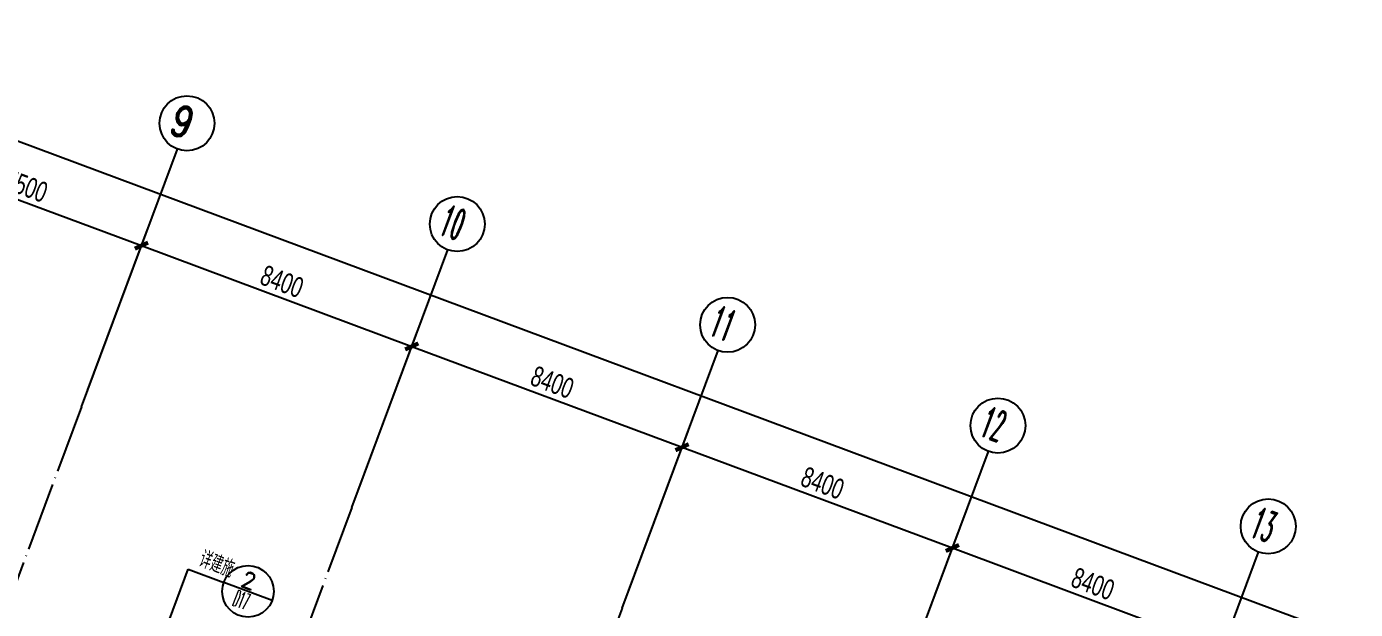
# Model space of a CAD drawing. Header units: millimetres. Extents: x 600121811 to 600690586, y 3472921280 to 3473279938.
# Drawn here: x 600329188 to 600367885, y 3473183259 to 3473200217 of the extents above; entities that cross this region are included whole.
import ezdxf
from ezdxf.enums import TextEntityAlignment as Align

# ---------------------------------------------------------------- set-up
doc = ezdxf.new("R2010")
doc.units = ezdxf.units.MM
doc.header["$LTSCALE"] = 1000
doc.linetypes.add('AX-MALL-GIRD-200$0$DOTE', pattern=[2.42, 2, -0.2, 0.02, -0.2])
doc.layers.get('0').update_dxf_attribs({"linetype": 'CONTINUOUS'})
for name, color, linetype in [('AX-MALL-DIM-PGJ$0$A-Anno-Note', 241, 'CONTINUOUS'), ('AX-MALL-DIM-PGJ$0$DIM_IDEN', 3, 'CONTINUOUS'), ('AX-MALL-GIRD-200$0$A-Grid', 222, 'AX-MALL-GIRD-200$0$DOTE'), ('AX-MALL-GIRD-200$0$A-Grid-Iden', 11, 'CONTINUOUS'), ('AX-MALL-GJ-200$0$A-Anno-Note', 241, 'CONTINUOUS'), ('AX-MALL-WALL-GJ$0$A-SEE', 254, 'CONTINUOUS'), ('AXIS_TEXT', 7, 'CONTINUOUS')]:
    doc.layers.add(name, color=color, linetype=linetype)
doc.styles.add('AX-MALL-DIM-PGJ$0$_TCH_DIM', font='zy_en.shx', dxfattribs={"width": 0.7, "bigfont": 'zy_cn.shx'})
doc.styles.add('AX-MALL-DIM-PGJ$0$_TCH_LABEL', font='ROMAND.shx', dxfattribs={"width": 0.7, "height": 5, "bigfont": 'zy_cn.shx'})
doc.styles.add('AX-MALL-GIRD-200$0$_TCH_AXIS', font='ROMAND.shx', dxfattribs={"width": 0.7, "height": 5, "bigfont": 'zy_cn.shx'})
doc.styles.add('AX-MALL-GIRD-200$0$_TCH_DIM_T3', font='zy_en.shx', dxfattribs={"width": 0.7, "bigfont": 'zy_cn.shx'})
doc.styles.add('COMPLEX', font='COMPLEX')
doc.dimstyles.new('AX-MALL-GIRD-200$0$_TCH_ARCH&&200', dxfattribs={"dimtxt": 595, "dimasz": 300, "dimexe": 500, "dimexo": 500, "dimgap": 152.5, "dimtad": 1, "dimdec": 0, "dimzin": 0, "dimdsep": 46, "dimtxsty": 'AX-MALL-GIRD-200$0$_TCH_DIM_T3', "dimblk": 'AX-MALL-GIRD-200$0$_ArchTick', "dimcen": 0.09, "dimclrt": 7, "dimazin": 2, "dimtfac": 1, "dimtdec": 0, "dimtix": 1, "dimtmove": 2, "dimatfit": 3, "dimfxl": 500, "dimtolj": 1, "dimtzin": 0, "dimarcsym": 0})

# ---------------------------------------------------------------- blocks, each defined once
blk = doc.blocks.new('_AXISO')
blk.add_circle((0, 0), 0.5)
at = {"layer": 'AXIS_TEXT', "style": 'COMPLEX', "width": 1.041667}
blk.add_attdef('A', text='', height=0.56, dxfattribs=at).set_placement((-0.25, -0.28), (0.25, -0.28), align=Align.FIT)
blk = doc.blocks.new('AX-MALL-GIRD-200$0$_ArchTick')
at = {"color": 0, "linetype": 'ByBlock', "const_width": 0.4}
blk.add_lwpolyline([(-0.5, -0.5), (0.5, 0.5)], dxfattribs=at)
blk = doc.blocks.new('*D117')
at = {"layer": 'AX-MALL-GIRD-200$0$A-Grid-Iden', "color": 0, "lineweight": -2, "transparency": 16777216}
for p, q in [((600267990, 3473213085), (600270294, 3473219270)), ((600270119, 3473218801), (600595289, 3473097666)), ((600593160, 3473091950), (600595464, 3473098134))]:
    blk.add_line(p, q, dxfattribs=at)
at = {"layer": 'AX-MALL-GIRD-200$0$A-Grid-Iden', "color": 0, "lineweight": -2, "transparency": 16777216, "xscale": 300, "yscale": 300, "zscale": 300}
for p, rotation in [((600270119, 3473218801), 159.568161308997), ((600595289, 3473097666), 339.568161308997)]:
    blk.add_blockref('AX-MALL-GIRD-200$0$_ArchTick', p, dxfattribs=dict(at, rotation=rotation))
at = {"layer": 'AX-MALL-GIRD-200$0$A-Grid-Iden', "color": 7, "transparency": 16777216, "insert": (600432861, 3473158655), "char_height": 595, "attachment_point": 5, "rotation": 339.5682, "style": 'AX-MALL-GIRD-200$0$_TCH_DIM_T3'}
blk.add_mtext('\\A1;347000', dxfattribs=at)
blk = doc.blocks.new('*D125')
at = {"layer": 'AX-MALL-GIRD-200$0$A-Grid-Iden', "color": 0, "lineweight": -2, "transparency": 16777216}
for p, q in [((600323934, 3473192244), (600325680, 3473196930)), ((600325505, 3473196461), (600332533, 3473193843)), ((600330962, 3473189626), (600332708, 3473194311))]:
    blk.add_line(p, q, dxfattribs=at)
at = {"layer": 'AX-MALL-GIRD-200$0$A-Grid-Iden', "color": 0, "lineweight": -2, "transparency": 16777216, "xscale": 300, "yscale": 300, "zscale": 300}
for p, rotation in [((600325505, 3473196461), 159.5681613092353), ((600332533, 3473193843), 339.5681613092353)]:
    blk.add_blockref('AX-MALL-GIRD-200$0$_ArchTick', p, dxfattribs=dict(at, rotation=rotation))
at = {"layer": 'AX-MALL-GIRD-200$0$A-Grid-Iden', "color": 7, "transparency": 16777216, "insert": (600329176, 3473195574), "char_height": 595, "attachment_point": 5, "rotation": 339.5682, "style": 'AX-MALL-GIRD-200$0$_TCH_DIM_T3'}
blk.add_mtext('\\A1;7500', dxfattribs=at)
blk = doc.blocks.new('*D126')
at = {"layer": 'AX-MALL-GIRD-200$0$A-Grid-Iden', "color": 0, "lineweight": -2, "transparency": 16777216}
for p, q in [((600330962, 3473189626), (600332708, 3473194311)), ((600332533, 3473193843), (600340405, 3473190910)), ((600338834, 3473186694), (600340579, 3473191379))]:
    blk.add_line(p, q, dxfattribs=at)
at = {"layer": 'AX-MALL-GIRD-200$0$A-Grid-Iden', "color": 0, "lineweight": -2, "transparency": 16777216, "xscale": 300, "yscale": 300, "zscale": 300}
for p, rotation in [((600332533, 3473193843), 159.5681613089271), ((600340405, 3473190910), 339.5681613089271)]:
    blk.add_blockref('AX-MALL-GIRD-200$0$_ArchTick', p, dxfattribs=dict(at, rotation=rotation))
at = {"layer": 'AX-MALL-GIRD-200$0$A-Grid-Iden', "color": 7, "transparency": 16777216, "insert": (600336626, 3473192798), "char_height": 595, "attachment_point": 5, "rotation": 339.5682, "style": 'AX-MALL-GIRD-200$0$_TCH_DIM_T3'}
blk.add_mtext('\\A1;8400', dxfattribs=at)
blk = doc.blocks.new('*D127')
at = {"layer": 'AX-MALL-GIRD-200$0$A-Grid-Iden', "color": 0, "lineweight": -2, "transparency": 16777216}
for p, q in [((600338834, 3473186694), (600340579, 3473191379)), ((600340405, 3473190910), (600348276, 3473187978)), ((600346705, 3473183761), (600348451, 3473188447))]:
    blk.add_line(p, q, dxfattribs=at)
at = {"layer": 'AX-MALL-GIRD-200$0$A-Grid-Iden', "color": 0, "lineweight": -2, "transparency": 16777216, "xscale": 300, "yscale": 300, "zscale": 300}
for p, rotation in [((600340405, 3473190910), 159.5681613094948), ((600348276, 3473187978), 339.5681613094948)]:
    blk.add_blockref('AX-MALL-GIRD-200$0$_ArchTick', p, dxfattribs=dict(at, rotation=rotation))
at = {"layer": 'AX-MALL-GIRD-200$0$A-Grid-Iden', "color": 7, "transparency": 16777216, "insert": (600344498, 3473189866), "char_height": 595, "attachment_point": 5, "rotation": 339.5682, "style": 'AX-MALL-GIRD-200$0$_TCH_DIM_T3'}
blk.add_mtext('\\A1;8400', dxfattribs=at)
blk = doc.blocks.new('*D128')
at = {"layer": 'AX-MALL-GIRD-200$0$A-Grid-Iden', "color": 0, "lineweight": -2, "transparency": 16777216}
for p, q in [((600346705, 3473183761), (600348451, 3473188447)), ((600348276, 3473187978), (600356148, 3473185046)), ((600354577, 3473180829), (600356322, 3473185514))]:
    blk.add_line(p, q, dxfattribs=at)
at = {"layer": 'AX-MALL-GIRD-200$0$A-Grid-Iden', "color": 0, "lineweight": -2, "transparency": 16777216, "xscale": 300, "yscale": 300, "zscale": 300}
for p, rotation in [((600348276, 3473187978), 159.5681613081501), ((600356148, 3473185046), 339.5681613081501)]:
    blk.add_blockref('AX-MALL-GIRD-200$0$_ArchTick', p, dxfattribs=dict(at, rotation=rotation))
at = {"layer": 'AX-MALL-GIRD-200$0$A-Grid-Iden', "color": 7, "transparency": 16777216, "insert": (600352369, 3473186934), "char_height": 595, "attachment_point": 5, "rotation": 339.5682, "style": 'AX-MALL-GIRD-200$0$_TCH_DIM_T3'}
blk.add_mtext('\\A1;8400', dxfattribs=at)
blk = doc.blocks.new('*D129')
at = {"layer": 'AX-MALL-GIRD-200$0$A-Grid-Iden', "color": 0, "lineweight": -2, "transparency": 16777216}
for p, q in [((600354577, 3473180829), (600356322, 3473185514)), ((600356148, 3473185046), (600364019, 3473182113)), ((600362448, 3473177896), (600364194, 3473182582))]:
    blk.add_line(p, q, dxfattribs=at)
at = {"layer": 'AX-MALL-GIRD-200$0$A-Grid-Iden', "color": 0, "lineweight": -2, "transparency": 16777216, "xscale": 300, "yscale": 300, "zscale": 300}
for p, rotation in [((600356148, 3473185046), 159.5681613094948), ((600364019, 3473182113), 339.5681613094948)]:
    blk.add_blockref('AX-MALL-GIRD-200$0$_ArchTick', p, dxfattribs=dict(at, rotation=rotation))
at = {"layer": 'AX-MALL-GIRD-200$0$A-Grid-Iden', "color": 7, "transparency": 16777216, "insert": (600360241, 3473184001), "char_height": 595, "attachment_point": 5, "rotation": 339.5682, "style": 'AX-MALL-GIRD-200$0$_TCH_DIM_T3'}
blk.add_mtext('\\A1;8400', dxfattribs=at)
blk = doc.blocks.new('AX-MALL-DIM-PGJ')
at = {"layer": 'AX-MALL-DIM-PGJ$0$DIM_IDEN'}
for p, q in [((600330308.2, 3473174805.4), (600333894.4, 3473184432)), ((600333894.4, 3473184432), (600334933.5, 3473184045)), ((600336339.1, 3473183521.3), (600334933.5, 3473184045))]:
    blk.add_line(p, q, dxfattribs=at)
blk.add_circle((600335636.3, 3473183783.1), 750, dxfattribs=at)
at = {"layer": 'AX-MALL-DIM-PGJ$0$A-Anno-Note', "style": 'AX-MALL-DIM-PGJ$0$_TCH_DIM', "width": 0.7}
blk.add_text('详建施', height=506.38, rotation=339.56816, dxfattribs=at).set_placement((600334169.8, 3473184519.5))
at = {"layer": 'AX-MALL-DIM-PGJ$0$A-Anno-Note', "style": 'AX-MALL-DIM-PGJ$0$_TCH_LABEL'}
for s, height, width, p, p2 in [('2', 483, 1.3125, (600335374.5, 3473183945.1), (600335770.5, 3473183797.6)), ('D17', 482.99, 0.430328, (600335163.7, 3473183379.3), (600335559.7, 3473183231.8))]:
    blk.add_text(s, height=height, rotation=339.56816, dxfattribs=dict(at, width=width)).set_placement(p, p2, align=Align.FIT)
blk = doc.blocks.new('AX-MALL-GIRD-200')
at = {"layer": 'AX-MALL-GIRD-200$0$A-Grid'}
for p, q in [((600330787.7, 3473189157.3), (600292058.2, 3473085193.6)), ((600338659.2, 3473186225), (600299929.7, 3473082261.2)), ((600346530.8, 3473183292.6), (600307801.2, 3473079328.9))]:
    blk.add_line(p, q, dxfattribs=at)
at = {"layer": 'AX-MALL-GIRD-200$0$A-Grid-Iden'}
for p, q in [((600330787.7, 3473189157.3), (600333580.4, 3473196654)), ((600338659.2, 3473186225), (600341452, 3473193721.7)), ((600346530.8, 3473183292.6), (600349323.5, 3473190789.3)), ((600354402.3, 3473180360.2), (600357195.1, 3473187856.9)), ((600362273.9, 3473177427.8), (600365066.6, 3473184924.5))]:
    blk.add_line(p, q, dxfattribs=at)
ref = blk.add_blockref('_AXISO', (600333859.7, 3473197403.7), dxfattribs=dict(at, xscale=1600, yscale=1600, zscale=1600))
ref.add_attrib('A', '9', dxfattribs={"height": 905.1, "rotation": 339.56816, "style": 'AX-MALL-GIRD-200$0$_TCH_AXIS', "width": 1.05}).set_placement((600333277.7, 3473197137.6), (600333871.4, 3473196916.4), align=Align.FIT)
ref = blk.add_blockref('_AXISO', (600341731.3, 3473194471.3), dxfattribs=dict(at, xscale=1600, yscale=1600, zscale=1600))
ref.add_attrib('A', '10', dxfattribs={"height": 905.1, "rotation": 339.56816, "style": 'AX-MALL-GIRD-200$0$_TCH_AXIS', "width": 0.525}).set_placement((600341149.2, 3473194205.2), (600341742.9, 3473193984.1), align=Align.FIT)
ref = blk.add_blockref('_AXISO', (600349602.8, 3473191539), dxfattribs=dict(at, xscale=1600, yscale=1600, zscale=1600))
ref.add_attrib('A', '11', dxfattribs={"height": 905.1, "rotation": 339.56816, "style": 'AX-MALL-GIRD-200$0$_TCH_AXIS', "width": 0.525}).set_placement((600349020.7, 3473191272.9), (600349614.5, 3473191051.7), align=Align.FIT)
ref = blk.add_blockref('_AXISO', (600357474.3, 3473188606.6), dxfattribs=dict(at, xscale=1600, yscale=1600, zscale=1600))
ref.add_attrib('A', '12', dxfattribs={"height": 905.1, "rotation": 339.56816, "style": 'AX-MALL-GIRD-200$0$_TCH_AXIS', "width": 0.525}).set_placement((600356892.3, 3473188340.5), (600357486, 3473188119.3), align=Align.FIT)
ref = blk.add_blockref('_AXISO', (600365345.9, 3473185674.2), dxfattribs=dict(at, xscale=1600, yscale=1600, zscale=1600))
ref.add_attrib('A', '13', dxfattribs={"height": 905.1, "rotation": 339.56816, "style": 'AX-MALL-GIRD-200$0$_TCH_AXIS', "width": 0.525}).set_placement((600364763.8, 3473185408.1), (600365357.5, 3473185186.9), align=Align.FIT)
for base, p1, p2, picture, middle in [((600595289, 3473097665.9), (600267815.4, 3473212616.4), (600592985, 3473091481.2), '*D117', (600432861.3, 3473158655.2)), ((600332533.2, 3473193842.8), (600323759.5, 3473191775.5), (600330787.7, 3473189157.3), '*D125', (600329176.2, 3473195573.6)), ((600340404.7, 3473190910.4), (600330787.7, 3473189157.3), (600338659.2, 3473186225), '*D126', (600336626, 3473192798.3)), ((600348276.2, 3473187978), (600338659.2, 3473186225), (600346530.8, 3473183292.6), '*D127', (600344497.6, 3473189865.9)), ((600356147.8, 3473185045.6), (600346530.8, 3473183292.6), (600354402.3, 3473180360.2), '*D128', (600352369.1, 3473186933.5)), ((600364019.3, 3473182113.3), (600354402.3, 3473180360.2), (600362273.9, 3473177427.8), '*D129', (600360240.7, 3473184001.1))]:
    dim = blk.add_linear_dim(base=base, p1=p1, p2=p2, angle=339.56816, dimstyle='AX-MALL-GIRD-200$0$_TCH_ARCH&&200', override={"dimgap": 0}, dxfattribs=at)
    dim.commit()
    dim.dimension.update_dxf_attribs({"geometry": picture, "text_midpoint": middle, "dimtype": 129, "text_rotation": 339.56816})
blk = doc.blocks.new('AX-MALL-WALL-GJ')
at = {"layer": 'AX-MALL-WALL-GJ$0$A-SEE'}
blk.add_blockref('AX-MALL-GIRD-200', (0, 0), dxfattribs=at)

msp = doc.modelspace()

# ---------------------------------------------------------------- block references
at = {"layer": 'AX-MALL-GJ-200$0$A-Anno-Note'}
for name in ['AX-MALL-WALL-GJ', 'AX-MALL-DIM-PGJ']:
    msp.add_blockref(name, (0, 0), dxfattribs=at)

doc.saveas('drawing.dxf')
